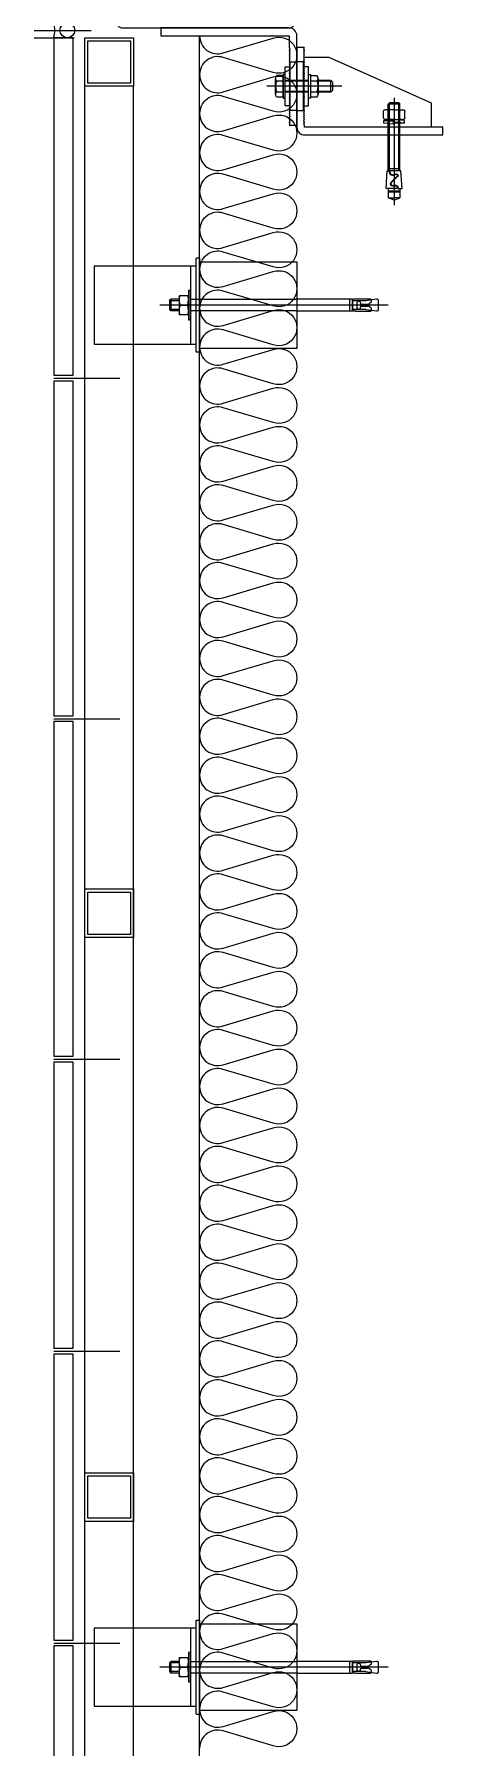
# Model space of a CAD drawing. Header units: millimetres. Extents: x -37526 to 92296, y -340 to 26760.
# Drawn here: x 38580 to 39000, y 9202 to 10964 of the extents above; entities that cross this region are included whole.
import ezdxf

# ---------------------------------------------------------------- set-up
doc = ezdxf.new("R2010")
doc.units = ezdxf.units.MM
doc.header["$LTSCALE"] = 60
doc.linetypes.add('CENTER2', pattern=[28.575, 19.05, -3.175, 3.175, -3.175])
doc.linetypes.add('HIDDEN', pattern=[2, 1, -1])
for name, color, linetype in [('A-ETC-8', 8, 'Continuous'), ('A-FIN', 6, 'Continuous'), ('fastener', 1, 'Continuous'), ('INSUL', 8, 'Continuous'), ('S-TEEL', 4, 'Continuous')]:
    doc.layers.add(name, color=color, linetype=linetype)
doc.layers.add('NOPLOT', color=191, linetype='Continuous', plot=False)

# ---------------------------------------------------------------- blocks, each defined once
blk = doc.blocks.new('A$Cae507117')
at = {"layer": 'A-ETC-8'}
for points in [[(-50, 0), (-50, -50), (0, -50), (0, 0)], [(-46.8, -3.2), (-46.8, -46.8), (-3.2, -46.8), (-3.2, -3.2)]]:
    blk.add_lwpolyline(points, close=True, dxfattribs=at)
blk = doc.blocks.new('너트 M12')
for p, q in [((-9, 0), (9, 0)), ((-9.5, -9), (-9.5, -0.5)), ((9, -9.5), (-9, -9.5)), ((0, -8.3), (0, -1.2)), ((9.5, -0.5), (9.5, -9))]:
    blk.add_line(p, q)
for centre, start, end in [((-9, -0.5), 90, 180), ((-9, -9), 180, 270), ((9, -0.5), 0, 90), ((9, -9), 270, 0)]:
    blk.add_arc(centre, 0.5, start, end)
at = {"extrusion": (0, 0, -1)}
for centre, major_axis, ratio, start_param, end_param in [((-4.8, -0.9), (-4.75, 0.31), 0.185359, -0.024388, 3.141593), ((4.8, -0.9), (4.75, 0.31), 0.185108, 3.141593, 6.30754), ((-4.8, -8.6), (4.75, 0.31), 0.187111, 0, 3.166211), ((4.8, -8.6), (-4.75, 0.31), 0.185991, 3.117121, 6.283185)]:
    blk.add_ellipse(centre, major_axis=major_axis, ratio=ratio, start_param=start_param, end_param=end_param, dxfattribs=at)
blk = doc.blocks.new('A$C8aa5c567')
at = {"layer": 'A-ETC-8'}
for p, q in [((77.5, -35.5), (79, -34)), ((87.5, -34), (79, -34)), ((79, -34), (79, -46)), ((99, -34), (208.5, -34)), ((262.5, -34), (208.5, -34)), ((262.5, -34), (262.5, -46)), ((265.5, -34), (262.5, -34)), ((265.5, -34), (265.5, -46)), ((266.1, -46.2), (266.1, -33.8)), ((269.1, -33.8), (266.1, -33.8)), ((284.1, -33.8), (269.1, -33.8)), ((290.5, -34), (279.5, -35.5)), ((285.1, -36.5), (285.1, -34.8)), ((291, -34), (290.5, -34)), ((87.7, -35.5), (77.5, -35.5)), ((77.5, -35.5), (77.5, -44.5)), ((87.5, -44.5), (77.5, -44.5)), ((77.5, -44.5), (79, -46)), ((87.5, -46), (79, -46)), ((208.5, -46), (99, -46)), ((208.5, -46), (262.5, -46)), ((262.5, -46), (265.5, -46)), ((279.5, -35.5), (265.5, -35.5)), ((279.5, -44.5), (265.5, -44.5)), ((269.1, -46.2), (266.1, -46.2)), ((269.1, -46.2), (284.1, -46.2)), ((270.1, -38), (270.1, -42)), ((274.1, -38), (274.1, -38.5)), ((274.1, -41.5), (274.1, -42)), ((274.6, -39), (281.2, -39)), ((274.6, -41), (281.2, -41)), ((279.5, -44.5), (290.5, -46)), ((284.6, -37.3), (282.8, -38.5)), ((284.6, -42.7), (282.8, -41.5)), ((285.1, -45.2), (285.1, -43.5)), ((290.5, -46), (291, -46)), ((292.5, -44.5), (292.5, -35.5))]:
    blk.add_line(p, q, dxfattribs=at)
for points in [[(0, -80), (105, -80), (105, 0), (0, 0)], [(105, 0), (99, 0), (99, -80), (105, -80)], [(108.5, -84.5), (108.5, 4.5), (208.5, 4.5), (208.5, -84.5)], [(99, -55), (99, -25), (97, -25), (97, -55)]]:
    blk.add_lwpolyline(points, close=True, dxfattribs=at)
blk.add_lwpolyline([(105, -87.5), (105, 7.5, -0.414214), (106, 8.5), (108.5, 8.5), (108.5, -88.5), (106, -88.5, -0.414214)], format="xyb", close=True, dxfattribs=at)
for centre, radius, start, end in [((284.1, -34.8), 1, 0, 90), ((291, -35.5), 1.5, 0, 90), ((272.1, -38), 2, 90, 180), ((272.1, -42), 2, 180, 270), ((272.1, -38), 2, 0, 90), ((272.1, -42), 2, 270, 0), ((274.6, -38.5), 0.5, 180, 270), ((274.6, -41.5), 0.5, 90, 180), ((281.2, -36), 3, 270, 303.6901), ((281.2, -44), 3, 56.3099, 90), ((284.1, -45.2), 1, 270, 0), ((284.1, -36.5), 1, 303.6901, 0), ((284.1, -43.5), 1, 0, 56.3099), ((291, -44.5), 1.5, 270, 0)]:
    blk.add_arc(centre, radius, start, end, dxfattribs=at)
at = {"layer": 'A-ETC-8', "xscale": -1, "rotation": 270}
blk.add_blockref('너트 M12', (97, -40), dxfattribs=at)
blk = doc.blocks.new('m12 set anchor')
at = {"layer": 'A-ETC-8'}
for p, q in [((-4.8, 21), (-6, 19.8)), ((-6, 19.8), (6, 19.8)), ((-6, -49), (-6, 19.8)), ((-4.8, 21), (4.8, 21)), ((-4.8, -49), (-4.8, 21)), ((0, 26), (0, -84)), ((6, 19.8), (4.8, 21)), ((4.8, -49), (4.8, 21)), ((6, -49), (6, 19.8)), ((-11, 5.5), (-11, 12.5)), ((-10.8, 3), (-0.5, 4)), ((-10.8, 0), (-10.8, 3)), ((-10.8, 0), (-0.5, 1)), ((-10.8, 0), (0.5, 0)), ((0, 14), (-9.5, 14)), ((0, 4), (-9.5, 4)), ((-5.5, 5.5), (-5.5, 12.5)), ((-0.5, 1), (-0.5, 4)), ((10.7, 3), (-0.5, 3)), ((0, 14), (9.5, 14)), ((0, 4), (9.5, 4)), ((0.5, 2), (10.7, 3)), ((0.5, -1), (0.5, 2)), ((0.5, -1), (10.7, 0)), ((5.5, 5.5), (5.5, 12.5)), ((10.7, 0), (10.7, 3)), ((11, 5.5), (11, 12.5)), ((-8.2, -67), (-7, -49)), ((-7, -49), (0, -49)), ((6, -46.6), (-6, -46.6)), ((0, -49), (3.9, -49)), ((7, -49), (4.4, -49)), ((8.2, -67), (7, -49)), ((-3.6, -67), (-8.2, -67)), ((-6, -67), (-6, -76.6)), ((6, -69.4), (-6, -69.4)), ((2.6, -60.8), (-3.6, -54.7)), ((2.9, -60.5), (-3.2, -54.4)), ((-2.4, -64.1), (1.2, -64.1)), ((-2.4, -64.6), (1.2, -64.6)), ((-2.4, -67), (0, -67)), ((0, -67), (8.2, -67)), ((6, -67), (6, -76.6)), ((6, -70.6), (-6, -70.6)), ((0, -79), (-6, -76.6)), ((-6, -76.6), (0, -76.6)), ((6, -76.6), (0, -76.6)), ((0, -79), (6, -76.6))]:
    blk.add_line(p, q, dxfattribs=at)
for centre, radius, start, end in [((-9.5, 12.5), 1.47, 90, 180), ((-9.5, 5.5), 1.47, 180, 270), ((-7, 12.5), 1.47, 0, 90), ((-7, 5.5), 1.47, 270, 0), ((-4, 12.5), 1.47, 90, 180), ((-4, 5.5), 1.47, 180, 270), ((4, 12.5), 1.47, 0, 90), ((4, 5.5), 1.47, 270, 0), ((7, 12.5), 1.47, 90, 180), ((7, 5.5), 1.47, 180, 270), ((9.5, 12.5), 1.47, 0, 90), ((9.5, 5.5), 1.47, 270, 0), ((-2.4, -53.5), 1.68, 45, 225), ((-2.4, -53.5), 1.2, 45, 225), ((1, -50.1), 3.6, 225, 18.0378), ((1, -50.1), 3.12, 225, 20.9333), ((-2.4, -65.8), 1.68, 90, 225.5847), ((-2.4, -65.8), 1.2, 90, 270), ((1.2, -62.2), 2.4, 270, 45), ((1.2, -62.2), 1.92, 270, 45)]:
    blk.add_arc(centre, radius, start, end, dxfattribs=at)
blk = doc.blocks.new('A$C3550309b')
at = {"layer": 'fastener'}
for p, q in [((-22, 41.8), (-22, 58.2)), ((-20.5, 55.5), (-14, 55.5)), ((12, 56, 0), (-12, 56, 0)), ((12, 55.3, 0), (-12, 55.3, 0)), ((14, 61), (20.9, 61)), ((14, 55.5), (20.9, 55.5)), ((22, 58.2), (22, 41.8)), ((35, 56, 0), (22, 56, 0)), ((35.8, 55.3, 0), (22, 55.3, 0)), ((35, 44, 0), (35, 56, 0)), ((35, 56, 0), (37, 54, 0)), ((37, 46, 0), (37, 54, 0)), ((-20.5, 44.5), (-14, 44.5)), ((12, 44.8, 0), (-12, 44.8, 0)), ((12, 44, 0), (-12, 44, 0)), ((14, 44.5), (20.9, 44.5)), ((14, 39.1), (20.9, 39.1)), ((35.8, 44.8, 0), (22, 44.8, 0)), ((35, 44, 0), (22, 44, 0)), ((35, 44, 0), (37, 46, 0))]:
    blk.add_line(p, q, dxfattribs=at)
at = {"layer": 'fastener', "linetype": 'CENTER2'}
blk.add_line((46.2, 50, 0), (-30.8, 50), dxfattribs=at)
at = {"layer": 'fastener'}
blk.add_lwpolyline([(-14, 61), (-20.5, 61, 0.547945), (-20.5, 55.5, 0.273973), (-20.5, 44.5, 0.547945), (-20.5, 39.1), (-14, 39.1)], format="xyb", close=True, dxfattribs=at)
blk.add_lwpolyline([(-14, 37.8), (-12, 37.8), (-12, 62.2), (-14, 62.2)], close=True, dxfattribs=at)
at = {"layer": 'fastener', "elevation": 0}
blk.add_lwpolyline([(12, 62.2), (14, 62.2), (14, 37.8), (12, 37.8)], close=True, dxfattribs=at)
at = {"layer": 'fastener'}
for centre, radius, start, end in [((18.1, 58.2), 3.88, 315.2164, 44.7836), ((8.1, 50), 13.9, 336.8008, 23.1992), ((18.1, 41.8), 3.88, 315.2164, 44.7836)]:
    blk.add_arc(centre, radius, start, end, dxfattribs=at)
at = {"layer": 'S-TEEL', "color": 8, "linetype": 'HIDDEN', "ltscale": 2, "elevation": 0}
for points in [[(-179.2, 120), (-179.2, 210), (-185.2, 210), (-185.2, 120)], [(-2.2, 120), (-2.2, 210), (-8.2, 210), (-8.2, 120)]]:
    blk.add_lwpolyline(points, dxfattribs=at)
blk.add_lwpolyline([(-179.2, 116), (-8.2, 116), (-8.2, 205), (-179.2, 205)], close=True, dxfattribs=at)
at = {"layer": 'S-TEEL', "elevation": 0}
blk.add_lwpolyline([(-185.2, 120), (-185.2, 116, 0.414214), (-179.2, 110), (-8.2, 110, 0.414214), (-2.2, 116), (-2.2, 120)], format="xyb", dxfattribs=at)
at = {"layer": 'S-TEEL'}
for points in [[(-8, 10), (-8, 10), (0, 10), (0, 102, 0.414214), (-8, 110), (-140, 110), (-140, 102), (-8, 102), (-8, 90), (-7, 89), (-8, 88), (-7, 87), (-8, 86), (-7, 85), (-8, 84), (-7, 83), (-8, 82), (-7, 81), (-8, 80), (-7, 79), (-8, 78), (-7, 77), (-8, 76), (-7, 75), (-8, 74), (-7, 73), (-8, 72), (-7, 71), (-8, 70), (-7, 69), (-8, 68), (-7, 67), (-8, 66), (-7, 65), (-8, 64), (-7, 63), (-8, 62), (-7, 61), (-8, 60), (-7, 59), (-8, 58), (-7, 57), (-8, 56), (-7, 55), (-8, 54), (-7, 53), (-8, 52), (-7, 51), (-8, 50), (-7, 49), (-8, 48), (-7, 47), (-8, 46), (-7, 45), (-8, 44), (-7, 43), (-8, 42), (-7, 41), (-8, 40), (-7, 39), (-8, 38), (-7, 37), (-8, 36), (-7, 35), (-8, 34), (-7, 33), (-8, 32), (-7, 31), (-8, 30), (-7, 29), (-8, 28), (-7, 27), (-8, 26), (-7, 25), (-8, 24), (-7, 23), (-8, 22), (-7, 21), (-8, 20), (-7, 19), (-8, 18), (-7, 17), (-8, 16), (-7, 15), (-8, 14), (-7, 13), (-8, 12), (-7, 11), (-8, 10)], [(8, 90), (8, 90), (0, 90), (0, 8, 0.414214), (8, 0), (150, 0), (150, 8), (8, 8), (8, 10), (7, 11), (8, 12), (7, 13), (8, 14), (7, 15), (8, 16), (7, 17), (8, 18), (7, 19), (8, 20), (7, 21), (8, 22), (7, 23), (8, 24), (7, 25), (8, 26), (7, 27), (8, 28), (7, 29), (8, 30), (7, 31), (8, 32), (7, 33), (8, 34), (7, 35), (8, 36), (7, 37), (8, 38), (7, 39), (8, 40), (7, 41), (8, 42), (7, 43), (8, 44), (7, 45), (8, 46), (7, 47), (8, 48), (7, 49), (8, 50), (7, 51), (8, 52), (7, 53), (8, 54), (7, 55), (8, 56), (7, 57), (8, 58), (7, 59), (8, 60), (7, 61), (8, 62), (7, 63), (8, 64), (7, 65), (8, 66), (7, 67), (8, 68), (7, 69), (8, 70), (7, 71), (8, 72), (7, 73), (8, 74), (7, 75), (8, 76), (7, 77), (8, 78), (7, 79), (8, 80), (7, 81), (8, 82), (7, 83), (8, 84), (7, 85), (8, 86), (7, 87), (8, 88), (7, 89), (8, 90)]]:
    blk.add_lwpolyline(points, format="xyb", dxfattribs=at)
at = {"layer": 'S-TEEL', "color": 1}
for points in [[(0, 25), (-7, 25), (-7, 75), (0, 75)], [(0, 25), (7, 25), (7, 75), (0, 75)]]:
    blk.add_lwpolyline(points, close=True, dxfattribs=at)
at = {"layer": 'S-TEEL'}
blk.add_lwpolyline([(8, 80), (33, 80), (138, 33), (138, 8)], dxfattribs=at)
for points in [[(-12, 30), (-12, 70), (-8, 70), (-7, 69), (-8, 68), (-7, 67), (-8, 66), (-7, 65), (-8, 64), (-7, 63), (-8, 62), (-7, 61), (-8, 60), (-7, 59), (-8, 58), (-7, 57), (-8, 56), (-7, 55), (-8, 54), (-7, 53), (-8, 52), (-7, 51), (-8, 50), (-7, 49), (-8, 48), (-7, 47), (-8, 46), (-7, 45), (-8, 44), (-7, 43), (-8, 42), (-7, 41), (-8, 40), (-7, 39), (-8, 38), (-7, 37), (-8, 36), (-7, 35), (-8, 34), (-7, 33), (-8, 32), (-7, 31), (-8, 30)], [(12, 30), (12, 70), (8, 70), (7, 69), (8, 68), (7, 67), (8, 66), (7, 65), (8, 64), (7, 63), (8, 62), (7, 61), (8, 60), (7, 59), (8, 58), (7, 57), (8, 56), (7, 55), (8, 54), (7, 53), (8, 52), (7, 51), (8, 50), (7, 49), (8, 48), (7, 47), (8, 46), (7, 45), (8, 44), (7, 43), (8, 42), (7, 41), (8, 40), (7, 39), (8, 38), (7, 37), (8, 36), (7, 35), (8, 34), (7, 33), (8, 32), (7, 31), (8, 30)]]:
    blk.add_lwpolyline(points, close=True, dxfattribs=at)
at = {"layer": 'fastener', "xscale": -1, "rotation": 359.9999999999999}
blk.add_blockref('m12 set anchor', (100, 12), dxfattribs=at)
blk = doc.blocks.new('A$C229340cb')
at = {"layer": 'A-FIN'}
blk.add_lwpolyline([(-67.9, 3), (-47.9, 3), (-47.9, 297), (-67.9, 297)], close=True, dxfattribs=at)
at = {"layer": 'NOPLOT'}
for p, q in [((-67.9, 300), (0, 300)), ((-67.9, 0), (0, 0))]:
    blk.add_line(p, q, dxfattribs=at)
blk = doc.blocks.new('A$C632c858f')
at = {"layer": 'A-ETC-8'}
blk.add_arc((-2.8, 0), 24, 341.8248, 18.1752, dxfattribs=at)
blk.add_ellipse((34, 0), major_axis=(7.59, 0), ratio=0.987937, dxfattribs=at)
at = {"layer": 'NOPLOT'}
blk.add_line((0, 0), (58.4, 0), dxfattribs=at)
for points in [[(0, 7.5), (41, 7.5)], [(0, -7.5), (41, -7.5)]]:
    blk.add_lwpolyline(points, dxfattribs=at)

msp = doc.modelspace()

# ---------------------------------------------------------------- linework, layer by layer
at = {"layer": 'A-ETC-8'}
for p, q in [((38632, 7616.5, 0), (38632, 10910)), ((38682, 7616.5, 0), (38682, 10910)), ((38944, 10685.1, 0), (38709, 10685.1, 0)), ((38944, 9285.1, 0), (38709, 9285.1, 0))]:
    msp.add_line(p, q, dxfattribs=at)
at = {"layer": 'A-FIN'}
msp.add_lwpolyline([(38600, 10613), (38620, 10613), (38620, 10960), (38600, 10960)], close=True, dxfattribs=at)
at = {"layer": 'A-FIN', "elevation": 0}
for points in [[(38600, 10263), (38620, 10263), (38620, 10607), (38600, 10607)], [(38600, 9913), (38620, 9913), (38620, 10257), (38600, 10257)]]:
    msp.add_lwpolyline(points, close=True, dxfattribs=at)
at = {"layer": 'INSUL', "elevation": 0}
msp.add_lwpolyline([(38750, 7590.5), (38750, 10962)], dxfattribs=at)
at = {"layer": 'INSUL'}
msp.add_lwpolyline([(38750, 10962, 0.509267), (38774.2, 10944.3), (38825.8, 10959.6, -1.372593), (38825.8, 10924.3), (38774.2, 10939.6, 0.509267), (38750, 10922, 0.509267), (38774.2, 10904.3), (38825.8, 10919.6, -1.372593), (38825.8, 10884.3), (38774.2, 10899.6, 0.509267), (38750, 10882, 0.509267), (38774.2, 10864.3), (38825.8, 10879.6, -1.372593), (38825.8, 10844.3), (38774.2, 10859.6, 0.509267), (38750, 10842, 0.509267), (38774.2, 10824.3), (38825.8, 10839.6, -1.372593), (38825.8, 10804.3), (38774.2, 10819.6, 0.509267), (38750, 10802, 0.509267), (38774.2, 10784.3), (38825.8, 10799.6, -1.372593), (38825.8, 10764.3), (38774.2, 10779.6, 0.509267), (38750, 10762, 0.509267), (38774.2, 10744.3), (38825.8, 10759.6, -1.372593), (38825.8, 10724.3), (38774.2, 10739.6, 0.509267), (38750, 10722, 0.509267), (38774.2, 10704.3), (38825.8, 10719.6, -1.372593), (38825.8, 10684.3), (38774.2, 10699.6, 0.509267), (38750, 10682, 0.509267), (38774.2, 10664.3), (38825.8, 10679.6, -1.372593), (38825.8, 10644.3), (38774.2, 10659.6, 0.509267), (38750, 10642, 0.509267), (38774.2, 10624.3), (38825.8, 10639.6, -1.372593), (38825.8, 10604.3), (38774.2, 10619.6, 0.509267), (38750, 10602, 0.509267), (38774.2, 10584.3), (38825.8, 10599.6, -1.372593), (38825.8, 10564.3), (38774.2, 10579.6, 0.509267), (38750, 10562, 0.509267), (38774.2, 10544.3), (38825.8, 10559.6, -1.372593), (38825.8, 10524.3), (38774.2, 10539.6, 0.509267), (38750, 10522, 0.509267), (38774.2, 10504.3), (38825.8, 10519.6, -1.372593), (38825.8, 10484.3), (38774.2, 10499.6, 0.509267), (38750, 10482, 0.509267), (38774.2, 10464.3), (38825.8, 10479.6, -1.372593), (38825.8, 10444.3), (38774.2, 10459.6, 0.509267), (38750, 10442, 0.509267), (38774.2, 10424.3), (38825.8, 10439.6, -1.372593), (38825.8, 10404.3), (38774.2, 10419.6, 0.509267), (38750, 10402, 0.509267), (38774.2, 10384.3), (38825.8, 10399.6, -1.372593), (38825.8, 10364.3), (38774.2, 10379.6, 0.509267), (38750, 10362, 0.509267), (38774.2, 10344.3), (38825.8, 10359.6, -1.372593), (38825.8, 10324.3), (38774.2, 10339.6, 0.509267), (38750, 10322, 0.509267), (38774.2, 10304.3), (38825.8, 10319.6, -1.372593), (38825.8, 10284.3), (38774.2, 10299.6, 0.509267), (38750, 10282, 0.509267), (38774.2, 10264.3), (38825.8, 10279.6, -1.372593), (38825.8, 10244.3), (38774.2, 10259.6, 0.509267), (38750, 10242, 0.509267), (38774.2, 10224.3), (38825.8, 10239.6, -1.372593), (38825.8, 10204.3), (38774.2, 10219.6, 0.509267), (38750, 10202, 0.509267), (38774.2, 10184.3), (38825.8, 10199.6, -1.372593), (38825.8, 10164.3), (38774.2, 10179.6, 0.509267), (38750, 10162, 0.509267), (38774.2, 10144.3), (38825.8, 10159.6, -1.372593), (38825.8, 10124.3), (38774.2, 10139.6, 0.509267), (38750, 10122, 0.509267), (38774.2, 10104.3), (38825.8, 10119.6, -1.372593), (38825.8, 10084.3), (38774.2, 10099.6, 0.509267), (38750, 10082, 0.509267), (38774.2, 10064.3), (38825.8, 10079.6, -1.372593), (38825.8, 10044.3), (38774.2, 10059.6, 0.509267), (38750, 10042, 0.509267), (38774.2, 10024.3), (38825.8, 10039.6, -1.372593), (38825.8, 10004.3), (38774.2, 10019.6, 0.509267), (38750, 10002, 0.509267), (38774.2, 9984.3), (38825.8, 9999.6, -1.372593), (38825.8, 9964.3), (38774.2, 9979.6, 0.509267), (38750, 9962, 0.509267), (38774.2, 9944.3), (38825.8, 9959.6, -1.372593), (38825.8, 9924.3), (38774.2, 9939.6, 0.509267), (38750, 9922, 0.509267), (38774.2, 9904.3), (38825.8, 9919.6, -1.372593), (38825.8, 9884.3), (38774.2, 9899.6, 0.509267), (38750, 9882, 0.509267), (38774.2, 9864.3), (38825.8, 9879.6, -1.372593), (38825.8, 9844.3), (38774.2, 9859.6, 0.509267), (38750, 9842, 0.509267), (38774.2, 9824.3), (38825.8, 9839.6, -1.372593), (38825.8, 9804.3), (38774.2, 9819.6, 0.509267), (38750, 9802, 0.509267), (38774.2, 9784.3), (38825.8, 9799.6, -1.372593), (38825.8, 9764.3), (38774.2, 9779.6, 0.509267), (38750, 9762, 0.509267), (38774.2, 9744.3), (38825.8, 9759.6, -1.372593), (38825.8, 9724.3), (38774.2, 9739.6, 0.509267), (38750, 9722, 0.509267), (38774.2, 9704.3), (38825.8, 9719.6, -1.372593), (38825.8, 9684.3), (38774.2, 9699.6, 0.509267), (38750, 9682, 0.509267), (38774.2, 9664.3), (38825.8, 9679.6, -1.372593), (38825.8, 9644.3), (38774.2, 9659.6, 0.509267), (38750, 9642, 0.509267), (38774.2, 9624.3), (38825.8, 9639.6, -1.372593), (38825.8, 9604.3), (38774.2, 9619.6, 0.509267), (38750, 9602, 0.509267), (38774.2, 9584.3), (38825.8, 9599.6, -1.372593), (38825.8, 9564.3), (38774.2, 9579.6, 0.509267), (38750, 9562, 0.509267), (38774.2, 9544.3), (38825.8, 9559.6, -1.372593), (38825.8, 9524.3), (38774.2, 9539.6, 0.509267), (38750, 9522, 0.509267), (38774.2, 9504.3), (38825.8, 9519.6, -1.372593), (38825.8, 9484.3), (38774.2, 9499.6, 0.509267), (38750, 9482, 0.509267), (38774.2, 9464.3), (38825.8, 9479.6, -1.372593), (38825.8, 9444.3), (38774.2, 9459.6, 0.509267), (38750, 9442, 0.509267), (38774.2, 9424.3), (38825.8, 9439.6, -1.372593), (38825.8, 9404.3), (38774.2, 9419.6, 0.509267), (38750, 9402, 0.509267), (38774.2, 9384.3), (38825.8, 9399.6, -1.372593), (38825.8, 9364.3), (38774.2, 9379.6, 0.509267), (38750, 9362, 0.509267), (38774.2, 9344.3), (38825.8, 9359.6, -1.372593), (38825.8, 9324.3), (38774.2, 9339.6, 0.509267), (38750, 9322, 0.509267), (38774.2, 9304.3), (38825.8, 9319.6, -1.372593), (38825.8, 9284.3), (38774.2, 9299.6, 0.509267), (38750, 9282, 0.509267), (38774.2, 9264.3), (38825.8, 9279.6, -1.372593), (38825.8, 9244.3), (38774.2, 9259.6, 0.509267), (38750, 9242, 0.509267), (38774.2, 9224.3), (38825.8, 9239.6, -1.372593), (38825.8, 9204.3), (38774.2, 9219.6, 0.509267), (38750, 9202, 0.509267)], format="xyb", dxfattribs=at)
at = {"layer": 'NOPLOT'}
for p, q in [((38600, 10610), (38667.9, 10610)), ((38600, 10610), (38667.9, 10610)), ((38600, 10260), (38667.9, 10260)), ((38600, 10260), (38667.9, 10260)), ((38600, 9910), (38667.9, 9910))]:
    msp.add_line(p, q, dxfattribs=at)

# ---------------------------------------------------------------- block references
at = {"layer": 'A-ETC-8'}
for name, p in [('A$C3550309b', (38850, 10860)), ('A$C632c858f', (38580, 10967.5)), ('A$C8aa5c567', (38641.5, 10725.1, 0)), ('A$C8aa5c567', (38641.5, 9325.1, 0))]:
    msp.add_blockref(name, p, dxfattribs=at)
at = {"layer": 'A-ETC-8', "xscale": -1, "rotation": 180}
for p in [(38682, 10910, 0), (38682, 10035, 0), (38682, 9435, 0)]:
    msp.add_blockref('A$Cae507117', p, dxfattribs=at)
at = {"layer": 'A-FIN'}
for p in [(38667.9, 9610), (38667.9, 9310), (38667.9, 9010)]:
    msp.add_blockref('A$C229340cb', p, dxfattribs=at)

doc.saveas('drawing.dxf')
